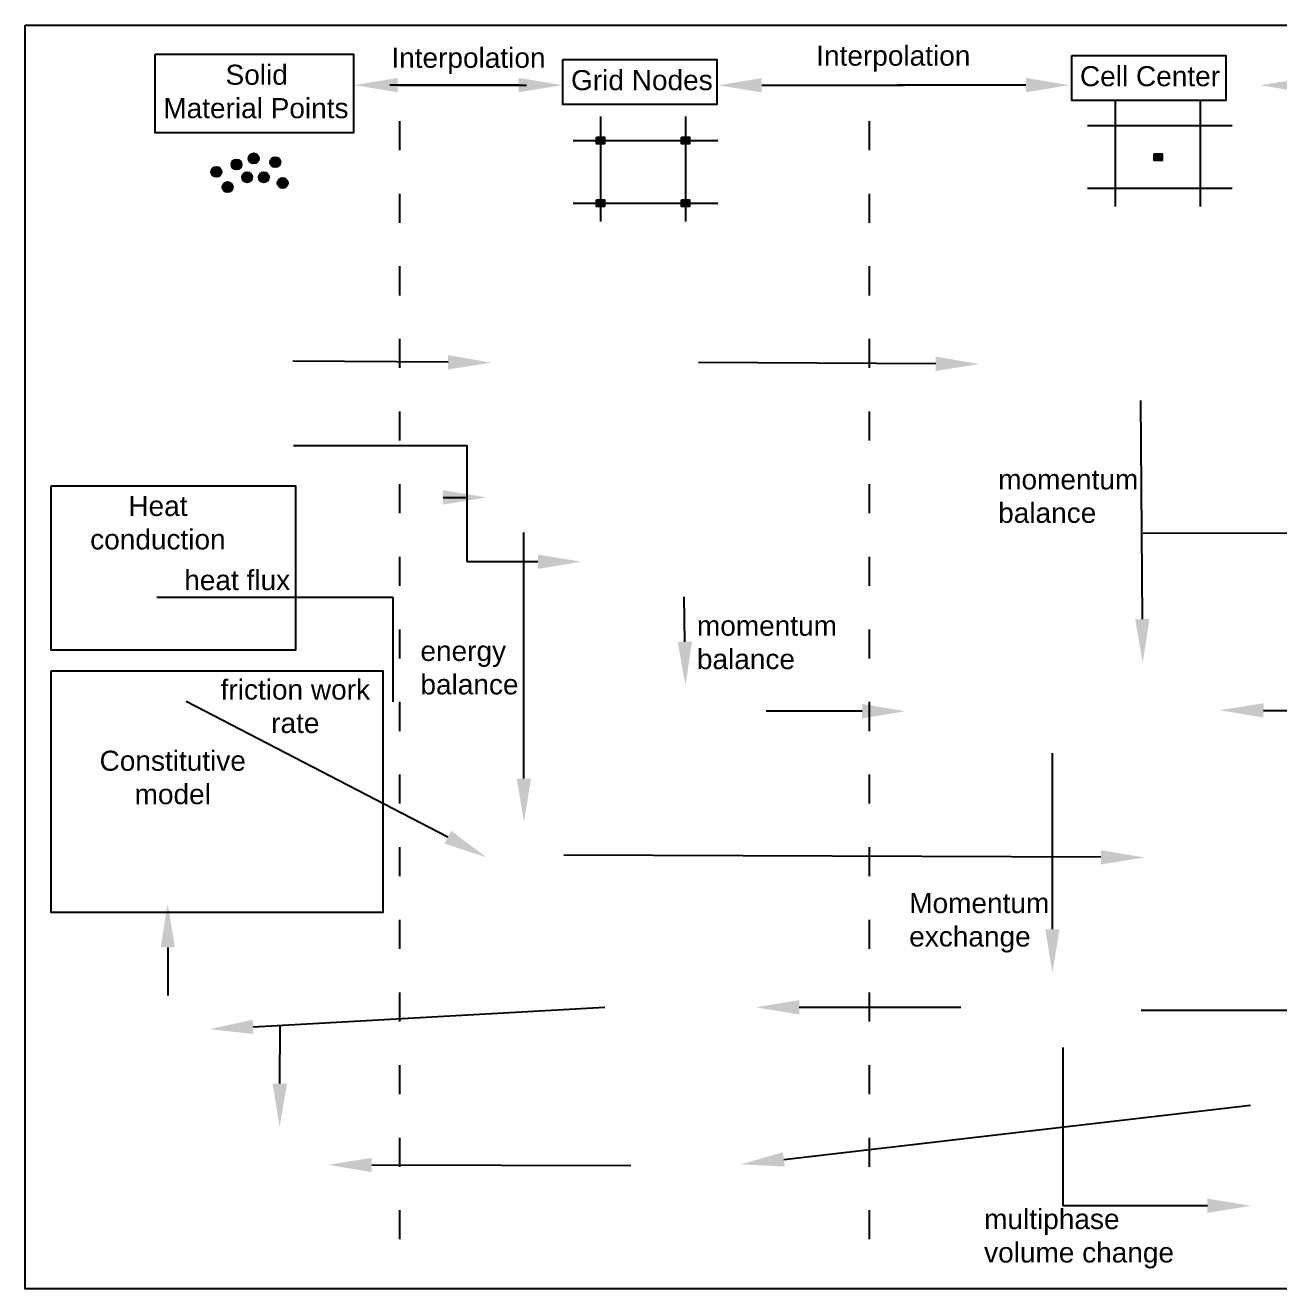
# Model space of a CAD drawing. Header units: inches. Extents: x -128 to 157, y -44 to 110.
# Drawn here: x -2.04 to 3.13, y 17.76 to 22.98 of the extents above; entities that cross this region are included whole.
import ezdxf
from ezdxf import colors
from ezdxf.entities.mleader import LeaderData, LeaderLine
from ezdxf.math import Vec2, Vec3

# ---------------------------------------------------------------- set-up
doc = ezdxf.new("R2010")
doc.units = ezdxf.units.IN
doc.header["$MEASUREMENT"] = 0
doc.linetypes.add('ACAD_ISO03W100', pattern=[30, 12, -18])
doc.styles.get("Standard").update_dxf_attribs({"font": 'arial.ttf'})
pattern_1 = [(45, (-28.55897, -0.62854), (-0.1767767, 0.1767767), [])]
pattern_2 = [(45, (0, -0.06468), (-0.08838835, 0.08838835), [])]

msp = doc.modelspace()

# ---------------------------------------------------------------- hatches: boundary and pattern name
at = {"ltscale": 0.1}
h = msp.add_hatch(color=256, dxfattribs=at)
h.dxf.hatch_style = 1
h.paths.add_polyline_path([(0.33262, 22.51583), (0.31569, 22.51583), (0.31569, 22.50173), (0.33262, 22.50173)])
h.paths.add_polyline_path([(0.34862, 22.51583), (0.33262, 22.51583), (0.33262, 22.50173), (0.34862, 22.50173)])
h.paths.add_polyline_path([(0.34862, 22.50173), (0.33262, 22.50173), (0.33262, 22.4883), (0.34862, 22.4883)])
h.paths.add_polyline_path([(0.33262, 22.50173), (0.31569, 22.50173), (0.31569, 22.4883), (0.33262, 22.4883)])
h = msp.add_hatch(color=256, dxfattribs=at)
h.dxf.hatch_style = 1
h.paths.add_polyline_path([(0.69972, 22.50173), (0.68373, 22.50173), (0.68373, 22.4883), (0.69972, 22.4883)])
h.paths.add_polyline_path([(0.69972, 22.51583), (0.68373, 22.51583), (0.68373, 22.50173), (0.69972, 22.50173)])
h.paths.add_polyline_path([(0.68373, 22.51583), (0.66679, 22.51583), (0.66679, 22.50173), (0.68373, 22.50173)])
h.paths.add_polyline_path([(0.68373, 22.50173), (0.66679, 22.50173), (0.66679, 22.4883), (0.68373, 22.4883)])
h = msp.add_hatch()
h.set_pattern_fill('ANSI31', color=1, scale=2)
h.set_pattern_definition(pattern_1)
h.paths.add_polyline_path([(-1.15074, 22.40307, 1), (-1.19274, 22.40307, 1)])
h.paths.add_polyline_path([(-1.07941, 22.42815, 1), (-1.1214, 22.42815, 1)])
h.paths.add_polyline_path([(-1.03224, 22.41231, 1), (-0.99024, 22.41231, 1)])
h.paths.add_polyline_path([(-1.00185, 22.32651, 1), (-0.95986, 22.32651, 1)])
h.paths.add_polyline_path([(-1.07979, 22.35027, 1), (-1.0378, 22.35027, 1)])
h.paths.add_polyline_path([(-1.10649, 22.35027, 1), (-1.14848, 22.35027, 1)])
h.paths.add_polyline_path([(-1.1873, 22.30971, 1), (-1.22929, 22.30971, 1)])
h = msp.add_hatch()
h.set_pattern_fill('ANSI31', color=1, scale=2)
h.set_pattern_definition(pattern_1)
h.paths.add_polyline_path([(-1.15074, 22.40307, 1), (-1.19274, 22.40307, 1)])
h.paths.add_polyline_path([(-1.1214, 22.42815, 1), (-1.07941, 22.42815, 1)])
h.paths.add_polyline_path([(-0.99024, 22.41231, 1), (-1.03224, 22.41231, 1)])
h.paths.add_polyline_path([(-1.00185, 22.32651, 1), (-0.95986, 22.32651, 1)])
h.paths.add_polyline_path([(-1.07979, 22.35027, 1), (-1.0378, 22.35027, 1)])
h = msp.add_hatch(color=1)
h.dxf.hatch_style = 1
h.paths.add_polyline_path([(-1.1214, 22.42815, 1), (-1.07941, 22.42815, 1)])
h = msp.add_hatch(color=256, dxfattribs=at)
h.dxf.hatch_style = 1
h.paths.add_polyline_path([(2.65226, 22.43308), (2.63626, 22.43308), (2.63626, 22.41965), (2.65226, 22.41965)])
h.paths.add_polyline_path([(2.65226, 22.44718), (2.63626, 22.44718), (2.63626, 22.43308), (2.65226, 22.43308)])
h.paths.add_polyline_path([(2.63626, 22.44718), (2.61933, 22.44718), (2.61933, 22.43308), (2.63626, 22.43308)])
h.paths.add_polyline_path([(2.63626, 22.43308), (2.61933, 22.43308), (2.61933, 22.41965), (2.63626, 22.41965)])
h = msp.add_hatch(color=1)
h.dxf.hatch_style = 1
h.paths.add_polyline_path([(-1.19274, 22.40307, 1), (-1.15074, 22.40307, 1)])
h = msp.add_hatch(color=1)
h.dxf.hatch_style = 1
h.paths.add_polyline_path([(-1.03224, 22.41231, 1), (-0.99024, 22.41231, 1)])
h = msp.add_hatch(color=1)
h.dxf.hatch_style = 1
h.paths.add_polyline_path([(-1.2756, 22.37236, 1), (-1.23361, 22.37236, 1)])
h = msp.add_hatch(color=1)
h.dxf.hatch_style = 1
h.paths.add_polyline_path([(-1.14848, 22.35027, 1), (-1.10649, 22.35027, 1)])
h = msp.add_hatch(color=1)
h.dxf.hatch_style = 1
h.paths.add_polyline_path([(-1.07979, 22.35027, 1), (-1.0378, 22.35027, 1)])
h = msp.add_hatch(color=1)
h.dxf.hatch_style = 1
h.paths.add_polyline_path([(-1.00185, 22.32651, 1), (-0.95986, 22.32651, 1)])
h = msp.add_hatch(color=1)
h.dxf.hatch_style = 1
h.paths.add_polyline_path([(-1.00185, 22.32651, 1), (-0.95986, 22.32651, 1)])
h = msp.add_hatch(color=1)
h.dxf.hatch_style = 1
h.paths.add_polyline_path([(-1.22929, 22.30971, 1), (-1.1873, 22.30971, 1)])
h = msp.add_hatch(color=256, dxfattribs=at)
h.dxf.hatch_style = 1
h.paths.add_polyline_path([(0.34862, 22.24302), (0.33262, 22.24302), (0.33262, 22.22958), (0.34862, 22.22958)])
h.paths.add_polyline_path([(0.34862, 22.25712), (0.33262, 22.25712), (0.33262, 22.24302), (0.34862, 22.24302)])
h.paths.add_polyline_path([(0.33262, 22.25712), (0.31569, 22.25712), (0.31569, 22.24302), (0.33262, 22.24302)])
h.paths.add_polyline_path([(0.33262, 22.24302), (0.31569, 22.24302), (0.31569, 22.22958), (0.33262, 22.22958)])
h = msp.add_hatch(color=256, dxfattribs=at)
h.dxf.hatch_style = 1
h.paths.add_polyline_path([(0.69972, 22.24302), (0.68373, 22.24302), (0.68373, 22.22958), (0.69972, 22.22958)])
h.paths.add_polyline_path([(0.69972, 22.25712), (0.68373, 22.25712), (0.68373, 22.24302), (0.69972, 22.24302)])
h.paths.add_polyline_path([(0.68373, 22.25712), (0.66679, 22.25712), (0.66679, 22.24302), (0.68373, 22.24302)])
h.paths.add_polyline_path([(0.68373, 22.24302), (0.66679, 22.24302), (0.66679, 22.22958), (0.68373, 22.22958)])
h = msp.add_hatch(dxfattribs=at)
h.set_pattern_fill('ANSI31', color=0)
h.set_pattern_definition([(45, (0.08778, 0), (-0.08838835, 0.08838835), [])])
h.paths.add_polyline_path([(-0.73417, 20.28798), (-0.7384, 20.28798), (-0.7384, 20.28445), (-0.73417, 20.28445)])
h.paths.add_polyline_path([(-0.73017, 20.28798), (-0.73417, 20.28798), (-0.73417, 20.28445), (-0.73017, 20.28445)])
h.paths.add_polyline_path([(-0.73017, 20.28445), (-0.73417, 20.28445), (-0.73417, 20.28109), (-0.73017, 20.28109)])
h.paths.add_polyline_path([(-0.73417, 20.28445), (-0.7384, 20.28445), (-0.7384, 20.28109), (-0.73417, 20.28109)])
h = msp.add_hatch(dxfattribs=at)
h.set_pattern_fill('ANSI31', color=0)
h.set_pattern_definition([(45, (0.21916, 0), (-0.08838835, 0.08838835), [])])
h.paths.add_polyline_path([(-0.60278, 20.28798), (-0.60701, 20.28798), (-0.60701, 20.28445), (-0.60278, 20.28445)])
h.paths.add_polyline_path([(-0.59878, 20.28798), (-0.60278, 20.28798), (-0.60278, 20.28445), (-0.59878, 20.28445)])
h.paths.add_polyline_path([(-0.59878, 20.28445), (-0.60278, 20.28445), (-0.60278, 20.28109), (-0.59878, 20.28109)])
h.paths.add_polyline_path([(-0.60278, 20.28445), (-0.60701, 20.28445), (-0.60701, 20.28109), (-0.60278, 20.28109)])
h = msp.add_hatch(dxfattribs=at)
h.set_pattern_fill('ANSI31', color=0)
h.set_pattern_definition(pattern_2)
h.paths.add_polyline_path([(-0.82194, 20.2233), (-0.82618, 20.2233), (-0.82618, 20.21977), (-0.82194, 20.21977)])
h.paths.add_polyline_path([(-0.81794, 20.2233), (-0.82194, 20.2233), (-0.82194, 20.21977), (-0.81794, 20.21977)])
h.paths.add_polyline_path([(-0.81794, 20.21977), (-0.82194, 20.21977), (-0.82194, 20.21641), (-0.81794, 20.21641)])
h.paths.add_polyline_path([(-0.82194, 20.21977), (-0.82618, 20.21977), (-0.82618, 20.21641), (-0.82194, 20.21641)])
h = msp.add_hatch(dxfattribs=at)
h.set_pattern_fill('ANSI31', color=0)
h.set_pattern_definition(pattern_2)
h.paths.add_polyline_path([(-0.82194, 20.2233), (-0.82618, 20.2233), (-0.82618, 20.21977), (-0.82194, 20.21977)])
h.paths.add_polyline_path([(-0.81794, 20.2233), (-0.82194, 20.2233), (-0.82194, 20.21977), (-0.81794, 20.21977)])
h.paths.add_polyline_path([(-0.81794, 20.21977), (-0.82194, 20.21977), (-0.82194, 20.21641), (-0.81794, 20.21641)])
h.paths.add_polyline_path([(-0.82194, 20.21977), (-0.82618, 20.21977), (-0.82618, 20.21641), (-0.82194, 20.21641)])
h = msp.add_hatch(dxfattribs=at)
h.set_pattern_fill('ANSI31', color=0)
h.set_pattern_definition([(45, (0.08778, -0.06468), (-0.08838835, 0.08838835), [])])
h.paths.add_polyline_path([(-0.73417, 20.2233), (-0.7384, 20.2233), (-0.7384, 20.21977), (-0.73417, 20.21977)])
h.paths.add_polyline_path([(-0.73017, 20.2233), (-0.73417, 20.2233), (-0.73417, 20.21977), (-0.73017, 20.21977)])
h.paths.add_polyline_path([(-0.73017, 20.21977), (-0.73417, 20.21977), (-0.73417, 20.21641), (-0.73017, 20.21641)])
h.paths.add_polyline_path([(-0.73417, 20.21977), (-0.7384, 20.21977), (-0.7384, 20.21641), (-0.73417, 20.21641)])

# ---------------------------------------------------------------- linework, layer by layer
for p, q in [((2.45829, 22.66387), (2.45829, 22.22907)), ((2.80939, 22.66387), (2.80939, 22.22907)), ((0.33262, 22.60197), (0.33262, 22.16716)), ((0.68373, 22.60197), (0.68373, 22.16716)), ((2.34442, 22.56363), (2.94224, 22.56363)), ((0.21875, 22.50173), (0.81657, 22.50173)), ((2.34442, 22.30492), (2.94224, 22.30492)), ((0.21875, 22.24302), (0.81657, 22.24302))]:
    msp.add_line(p, q)
at = {"linetype": 'ACAD_ISO03W100', "ltscale": 0.01}
for p, q in [((-0.49834, 22.5823), (-0.49834, 17.85186)), ((1.4419, 22.5823), (1.4419, 17.90126))]:
    msp.add_line(p, q, dxfattribs=at)
at = {"ltscale": 0.1}
for p, q in [((-0.93613, 21.2416), (-0.22001, 21.2416)), ((-0.22001, 21.24277), (-0.22001, 20.76227)), ((2.57387, 20.88024), (4.17161, 20.88115)), ((-1.50046, 20.61512), (-0.52584, 20.61512)), ((-0.52584, 20.61512), (-0.52584, 20.18339)), ((2.56653, 18.90913), (5.56787, 18.90913)), ((2.24198, 18.75491), (2.24198, 18.10089))]:
    msp.add_line(p, q, dxfattribs=at)
for points in [[(-2.04425, 22.97824), (8.23635, 22.97824), (8.23635, 17.75818), (-2.04425, 17.75818)], [(0.31569, 22.51583), (0.34862, 22.51583), (0.34862, 22.4883), (0.31569, 22.4883)], [(0.66679, 22.51583), (0.69972, 22.51583), (0.69972, 22.4883), (0.66679, 22.4883)], [(2.61933, 22.44718), (2.65226, 22.44718), (2.65226, 22.41965), (2.61933, 22.41965)], [(0.31569, 22.25712), (0.34862, 22.25712), (0.34862, 22.22958), (0.31569, 22.22958)], [(0.31569, 22.25712), (0.34862, 22.25712), (0.34862, 22.22958), (0.31569, 22.22958)], [(0.66679, 22.25712), (0.69972, 22.25712), (0.69972, 22.22958), (0.66679, 22.22958)], [(-1.93782, 21.0755), (-0.9277, 21.0755), (-0.9277, 20.39615), (-1.93782, 20.39615)], [(-1.93782, 20.31046), (-0.56659, 20.31046), (-0.56659, 19.31285), (-1.93782, 19.31285)]]:
    msp.add_lwpolyline(points, close=True, dxfattribs=at)
for points in [[(-1.50807, 22.85931), (-0.68778, 22.85931), (-0.68778, 22.53399), (-1.50807, 22.53399)], [(0.17651, 22.83635), (0.81282, 22.83635), (0.81282, 22.65099), (0.17651, 22.65099)], [(2.27914, 22.85267), (2.91545, 22.85267), (2.91545, 22.66731), (2.27914, 22.66731)]]:
    msp.add_lwpolyline(points, close=True)
at = {"color": 1}
for centre in [(-1.10041, 22.42815), (-1.17174, 22.40307), (-1.01124, 22.41231), (-1.25461, 22.37236), (-1.12749, 22.35027), (-1.0588, 22.35027), (-0.98086, 22.32651), (-1.2083, 22.30971)]:
    msp.add_circle(centre, 0.021, dxfattribs=at)

# ---------------------------------------------------------------- texts
at = {"attachment_point": 1}
for s, insert, char_height in [('Interpolation', (-0.53167, 22.88535), 0.0828334), ('Interpolation', (1.22363, 22.89406), 0.0828334), ('Cell Center', (2.3133, 22.80925), 0.0828334), ('Grid Nodes', (0.21067, 22.79293), 0.082833), ('Momentum \\Pexchange', (1.6078, 19.39295), 0.082833)]:
    msp.add_mtext_dynamic_manual_height_columns(s, width=1.6449927, gutter_width=2, heights=[0], dxfattribs=dict(at, insert=insert, char_height=char_height))
at = {"color": 1, "attachment_point": 1}
for s, width, insert, char_height in [('        Solid\\PMaterial Points', 1.6449927, (-1.47391, 22.81531), 0.0828334), ('\\pxqc;Heat\\Pconduction', 0.8368924, (-1.91469, 21.03372), 0.082833), ('heat flux', 1.6449927, (-1.38739, 20.72736), 0.082833), ('momentum\\Pbalance', 1.6449927, (0.73069, 20.53893), 0.082833), ('energy \\Pbalance', 1.6449927, (-0.41161, 20.43462), 0.082833), ('\\pxqc;friction work \\Prate', 0.6336553, (-1.2453, 20.27509), 0.0828334), ('\\pxqc;Constitutive\\Pmodel', 0.8368924, (-1.85347, 19.98102), 0.0828334)]:
    msp.add_mtext_dynamic_manual_height_columns(s, width=width, gutter_width=2, heights=[0], dxfattribs=dict(at, insert=insert, char_height=char_height))
at = {"color": 5, "attachment_point": 1}
for s, insert, char_height in [('momentum\\Pbalance', (1.97543, 21.14341), 0.082833), ('multiphase\\Pvolume change', (1.91728, 18.08749), 0.0828334)]:
    msp.add_mtext_dynamic_manual_height_columns(s, width=1.6449927, gutter_width=2, heights=[0], dxfattribs=dict(at, insert=insert, char_height=char_height))

# ---------------------------------------------------------------- leaders
at = {"ltscale": 0.1}
ml = msp.add_multileader_mtext('Standard', dxfattribs=at)
ml.set_content('', color=256)
ml.set_leader_properties()
ml.build(insert=Vec2(0, 0))
ml.multileader.update_dxf_attribs({"dogleg_length": 0, "arrow_head_size": 0.18})
ctx = ml.context
ctx.base_point, ctx.char_height, ctx.arrow_head_size, ctx.landing_gap_size, ctx.plane_origin = Vec3(-0.1535, 22.73122), 0.18, 0.18, 0.09, Vec3(-1.21646, 22.73403)
notes = []
notes.append((ctx, [(0, (1, 1, 0), (0.0265, 22.73122), (-1, 0), 0, [(0, [(-0.6857, 22.73091)], 0, [])])]))
ctx.mtext.insert, ctx.mtext.flow_direction = Vec3(-0.0635, 22.82122), 5
ml = msp.add_multileader_mtext('Standard', dxfattribs=at)
ml.set_content('', color=256)
ml.set_leader_properties()
ml.build(insert=Vec2(0, 0))
ml.multileader.update_dxf_attribs({"dogleg_length": 0, "arrow_head_size": 0.18})
ctx = ml.context
ctx.base_point, ctx.char_height, ctx.arrow_head_size, ctx.landing_gap_size, ctx.plane_origin = Vec3(-0.71743, 22.73122), 0.18, 0.18, 0.09, Vec3(0.70554, 22.73403)
ctx.text_align_type = 2
notes.append((ctx, [(0, (1, 1, 0), (-0.53743, 22.73122), (-1, 0), 0, [(0, [(0.17478, 22.73091)], 0, [])])]))
ctx.mtext.insert, ctx.mtext.alignment, ctx.mtext.flow_direction = Vec3(-0.62743, 22.82122), 3, 5
ml = msp.add_multileader_mtext('Standard', dxfattribs=at)
ml.set_content('', color=256)
ml.set_leader_properties()
ml.build(insert=Vec2(0, 0))
ml.multileader.update_dxf_attribs({"dogleg_length": 0, "arrow_head_size": 0.18})
ctx = ml.context
ctx.base_point, ctx.char_height, ctx.arrow_head_size, ctx.landing_gap_size, ctx.plane_origin = Vec3(1.58849, 22.73066), 0.18, 0.18, 0.09, Vec3(0.2877, 22.73348)
notes.append((ctx, [(1, (1, 1, 0), (1.58849, 22.73066), (1, 0), 0, [(0, [(0.81846, 22.73035)], 0, [])])]))
ctx.mtext.insert, ctx.mtext.flow_direction = Vec3(1.67849, 22.82066), 5
ml = msp.add_multileader_mtext('Standard', dxfattribs=at)
ml.set_content('', color=256)
ml.set_leader_properties()
ml.build(insert=Vec2(0, 0))
ml.multileader.update_dxf_attribs({"dogleg_length": 0, "arrow_head_size": 0.18})
ctx = ml.context
ctx.base_point, ctx.char_height, ctx.arrow_head_size, ctx.landing_gap_size, ctx.plane_origin = Vec3(1.37775, 22.73122), 0.18, 0.18, 0.09, Vec3(2.80071, 22.73403)
ctx.text_align_type = 2
notes.append((ctx, [(0, (1, 1, 0), (1.55775, 22.73122), (-1, 0), 0, [(0, [(2.26995, 22.73091)], 0, [])])]))
ctx.mtext.insert, ctx.mtext.alignment, ctx.mtext.flow_direction = Vec3(1.46775, 22.82122), 3, 5
ml = msp.add_multileader_mtext('Standard', dxfattribs=at)
ml.set_content('', color=256)
ml.set_leader_properties()
ml.build(insert=Vec2(0, 0))
ml.multileader.update_dxf_attribs({"dogleg_length": 0, "arrow_head_size": 0.18})
ctx = ml.context
ctx.base_point, ctx.char_height, ctx.arrow_head_size, ctx.landing_gap_size, ctx.plane_origin = Vec3(3.82848, 22.73066), 0.18, 0.18, 0.09, Vec3(2.52769, 22.73348)
notes.append((ctx, [(1, (1, 1, 0), (3.82848, 22.73066), (1, 0), 0, [(0, [(3.05845, 22.73035)], 0, [])])]))
ctx.mtext.insert, ctx.mtext.flow_direction = Vec3(3.91848, 22.82066), 5
ml = msp.add_multileader_mtext('Standard', dxfattribs=at)
ml.set_content('', color=256)
ml.set_leader_properties()
ml.build(insert=Vec2(0, 0))
ml.multileader.update_dxf_attribs({"dogleg_length": 0, "arrow_head_size": 0.18})
ctx = ml.context
ctx.base_point, ctx.char_height, ctx.arrow_head_size, ctx.landing_gap_size, ctx.plane_origin = Vec3(-1.11815, 21.59109), 0.18, 0.18, 0.09, Vec3(0.29562, 21.58434)
ctx.text_align_type = 2
notes.append((ctx, [(0, (1, 1, 0), (-0.93815, 21.59109), (-1, 0), 0, [(0, [(-0.11765, 21.58434)], 0, [])])]))
ctx.mtext.insert, ctx.mtext.alignment, ctx.mtext.flow_direction = Vec3(-1.02815, 21.68109), 3, 5
ml = msp.add_multileader_mtext('Standard', dxfattribs=at)
ml.set_content('', color=256)
ml.set_leader_properties()
ml.build(insert=Vec2(0, 0))
ml.multileader.update_dxf_attribs({"dogleg_length": 0, "arrow_head_size": 0.18})
ctx = ml.context
ctx.base_point, ctx.char_height, ctx.arrow_head_size, ctx.landing_gap_size, ctx.plane_origin = Vec3(0.55656, 21.58473), 0.18, 0.18, 0.09, Vec3(1.48717, 21.58473)
ctx.text_align_type = 2
notes.append((ctx, [(0, (1, 1, 0), (0.73656, 21.58473), (-1, 0), 0, [(0, [(1.89761, 21.57858)], 0, [])])]))
ctx.mtext.insert, ctx.mtext.alignment, ctx.mtext.flow_direction = Vec3(0.64656, 21.67473), 3, 5
ml = msp.add_multileader_mtext('Standard', dxfattribs=at)
ml.set_content(' ', color=256)
ml.set_leader_properties()
ml.build(insert=Vec2(0, 0))
ml.multileader.update_dxf_attribs({"dogleg_length": 0, "arrow_head_size": 0.18})
ctx = ml.context
ctx.base_point, ctx.char_height, ctx.arrow_head_size, ctx.landing_gap_size, ctx.plane_origin = Vec3(2.56449, 21.42727), 0.18, 0.18, 0.09, Vec3(2.45672, 20.53836)
notes.append((ctx, [(0, (1, 1, 0), (2.56449, 21.42727), (1, 0), 0, [(0, [(2.57235, 20.34452)], 0, [])])]))
ctx.mtext.insert, ctx.mtext.flow_direction = Vec3(2.65449, 21.51727), 5
ml = msp.add_multileader_mtext('Standard', dxfattribs=at)
ml.set_content('', color=256)
ml.set_leader_properties()
ml.build(insert=Vec2(0, 0))
ml.multileader.update_dxf_attribs({"dogleg_length": 0, "arrow_head_size": 0.18})
ctx = ml.context
ctx.base_point, ctx.char_height, ctx.arrow_head_size, ctx.landing_gap_size, ctx.plane_origin = Vec3(-0.4, 21.02754), 0.18, 0.18, 0.09, Vec3(0.57959, 21.02754)
ctx.text_align_type = 2
notes.append((ctx, [(0, (1, 1, 0), (-0.22, 21.02754), (-1, 0), 0, [(0, [(-0.1383, 21.02754)], 0, [])])]))
ctx.mtext.insert, ctx.mtext.alignment, ctx.mtext.flow_direction = Vec3(-0.31, 21.11754), 3, 5
ml = msp.add_multileader_mtext('Standard', dxfattribs=at)
ml.set_content('', color=256)
ml.set_leader_properties()
ml.build(insert=Vec2(0, 0))
ml.multileader.update_dxf_attribs({"dogleg_length": 0, "arrow_head_size": 0.18})
ctx = ml.context
ctx.base_point, ctx.char_height, ctx.arrow_head_size, ctx.landing_gap_size, ctx.plane_origin = Vec3(0.01587, 20.88213), 0.18, 0.18, 0.09, Vec3(0.01587, 20.28888)
notes.append((ctx, [(0, (1, 1, 0), (0.01587, 20.88213), (1, 0), 0, [(0, [(0.01587, 19.6858)], 0, [])])]))
ctx.mtext.insert, ctx.mtext.flow_direction = Vec3(0.10587, 20.97213), 5
ml = msp.add_multileader_mtext('Standard', dxfattribs=at)
ml.set_content('', color=256)
ml.set_leader_properties()
ml.build(insert=Vec2(0, 0))
ml.multileader.update_dxf_attribs({"dogleg_length": 0, "arrow_head_size": 0.18})
ctx = ml.context
ctx.base_point, ctx.char_height, ctx.arrow_head_size, ctx.landing_gap_size, ctx.plane_origin = Vec3(-0.40001, 20.76181), 0.18, 0.18, 0.09, Vec3(0.3236, 20.76181)
ctx.text_align_type = 2
notes.append((ctx, [(0, (1, 1, 0), (-0.22001, 20.76181), (-1, 0), 0, [(0, [(0.25352, 20.76181)], 0, [])])]))
ctx.mtext.insert, ctx.mtext.alignment, ctx.mtext.flow_direction = Vec3(-0.31001, 20.85181), 3, 5
ml = msp.add_multileader_mtext('Standard', dxfattribs=at)
ml.set_content('', color=256)
ml.set_leader_properties()
ml.build(insert=Vec2(0, 0))
ml.multileader.update_dxf_attribs({"dogleg_length": 0, "arrow_head_size": 0.18})
ctx = ml.context
ctx.base_point, ctx.char_height, ctx.arrow_head_size, ctx.landing_gap_size, ctx.plane_origin = Vec3(0.67822, 20.6164), 0.18, 0.18, 0.09, Vec3(0.65771, 19.9608)
notes.append((ctx, [(0, (1, 1, 0), (0.67822, 20.6164), (1, 0), 0, [(0, [(0.68337, 20.25104)], 0, [])])]))
ctx.mtext.insert, ctx.mtext.flow_direction = Vec3(0.76822, 20.7064), 5
ml = msp.add_multileader_mtext('Standard', dxfattribs=at)
ml.set_content('', color=256)
ml.set_leader_properties()
ml.build(insert=Vec2(0, 0))
ml.multileader.update_dxf_attribs({"dogleg_length": 0, "arrow_head_size": 0.18})
ctx = ml.context
ctx.base_point, ctx.char_height, ctx.arrow_head_size, ctx.landing_gap_size, ctx.plane_origin = Vec3(-1.55911, 20.18414), 0.18, 0.18, 0.09, Vec3(0.27497, 20.14347)
ctx.text_align_type = 2
notes.append((ctx, [(0, (1, 1, 0), (-1.37911, 20.18414), (-1, 0), 0, [(0, [(-0.1383, 19.54039)], 0, [])])]))
ctx.mtext.insert, ctx.mtext.alignment, ctx.mtext.flow_direction = Vec3(-1.46911, 20.27414), 3, 5
ml = msp.add_multileader_mtext('Standard', dxfattribs=at)
ml.set_content('', color=256)
ml.set_leader_properties()
ml.build(insert=Vec2(0, 0))
ml.multileader.update_dxf_attribs({"dogleg_length": 0, "arrow_head_size": 0.18})
ctx = ml.context
ctx.base_point, ctx.char_height, ctx.arrow_head_size, ctx.landing_gap_size, ctx.plane_origin = Vec3(0.83702, 20.14394), 0.18, 0.18, 0.09, Vec3(1.69326, 20.72605)
ctx.text_align_type = 2
notes.append((ctx, [(0, (1, 1, 0), (1.01702, 20.14394), (-1, 0), 0, [(0, [(1.59311, 20.1442)], 0, [])])]))
ctx.mtext.insert, ctx.mtext.alignment, ctx.mtext.flow_direction = Vec3(0.92702, 20.23394), 3, 5
ml = msp.add_multileader_mtext('Standard', dxfattribs=at)
ml.set_content('', color=256)
ml.set_leader_properties()
ml.build(insert=Vec2(0, 0))
ml.multileader.update_dxf_attribs({"dogleg_length": 0, "arrow_head_size": 0.18})
ctx = ml.context
ctx.base_point, ctx.char_height, ctx.arrow_head_size, ctx.landing_gap_size, ctx.plane_origin = Vec3(3.49182, 20.14591), 0.18, 0.18, 0.09, Vec3(2.8338, 20.12843)
notes.append((ctx, [(0, (1, 1, 0), (3.49182, 20.14591), (1, 0), 0, [(0, [(2.89159, 20.14826)], 0, [])])]))
ctx.mtext.insert, ctx.mtext.flow_direction = Vec3(3.58182, 20.23591), 5
ml = msp.add_multileader_mtext('Standard', dxfattribs=at)
ml.set_content('', color=256)
ml.set_leader_properties()
ml.build(insert=Vec2(0, 0))
ml.multileader.update_dxf_attribs({"dogleg_length": 0, "arrow_head_size": 0.18})
ctx = ml.context
ctx.base_point, ctx.char_height, ctx.arrow_head_size, ctx.landing_gap_size, ctx.plane_origin = Vec3(2.19953, 19.97135), 0.18, 0.18, 0.09, Vec3(2.19925, 18.73949)
notes.append((ctx, [(0, (1, 1, 0), (2.19953, 19.97135), (1, 0), 0, [(0, [(2.19936, 19.06334)], 0, [])])]))
ctx.mtext.insert, ctx.mtext.flow_direction = Vec3(2.28953, 20.06135), 5
ml = msp.add_multileader_mtext('Standard', dxfattribs=at)
ml.set_content('', color=256)
ml.set_leader_properties()
ml.build(insert=Vec2(0, 0))
ml.multileader.update_dxf_attribs({"dogleg_length": 0, "arrow_head_size": 0.18})
ctx = ml.context
ctx.base_point, ctx.char_height, ctx.arrow_head_size, ctx.landing_gap_size, ctx.plane_origin = Vec3(0.00136, 19.54902), 0.18, 0.18, 0.09, Vec3(1.86358, 20.11975)
ctx.text_align_type = 2
notes.append((ctx, [(0, (1, 1, 0), (0.18136, 19.54902), (-1, 0), 0, [(0, [(2.58004, 19.53988)], 0, [])])]))
ctx.mtext.insert, ctx.mtext.alignment, ctx.mtext.flow_direction = Vec3(0.09136, 19.63902), 3, 5
ml = msp.add_multileader_mtext('Standard', dxfattribs=at)
ml.set_content('', color=256)
ml.set_leader_properties()
ml.build(insert=Vec2(0, 0))
ml.multileader.update_dxf_attribs({"dogleg_length": 0, "arrow_head_size": 0.18})
ctx = ml.context
ctx.base_point, ctx.char_height, ctx.arrow_head_size, ctx.landing_gap_size, ctx.plane_origin = Vec3(-1.45494, 18.96928), 0.18, 0.18, 0.09, Vec3(-1.45587, 19.34867)
notes.append((ctx, [(0, (1, 1, 0), (-1.45494, 18.96928), (1, 0), 0, [(0, [(-1.45587, 19.34867)], 0, [])])]))
ctx.mtext.insert, ctx.mtext.flow_direction = Vec3(-1.36494, 19.05928), 5
ml = msp.add_multileader_mtext('Standard', dxfattribs=at)
ml.set_content('', color=256)
ml.set_leader_properties()
ml.build(insert=Vec2(0, 0))
ml.multileader.update_dxf_attribs({"dogleg_length": 0, "arrow_head_size": 0.18})
ctx = ml.context
ctx.base_point, ctx.char_height, ctx.arrow_head_size, ctx.landing_gap_size, ctx.plane_origin = Vec3(0.35074, 18.92092), 0.18, 0.18, 0.09, Vec3(-1.28277, 18.91548)
notes.append((ctx, [(0, (1, 1, 0), (0.35074, 18.92092), (1, 0), 0, [(0, [(-1.28277, 18.83032)], 0, [])])]))
ctx.mtext.insert, ctx.mtext.flow_direction = Vec3(0.44074, 19.01092), 5
ml = msp.add_multileader_mtext('Standard', dxfattribs=at)
ml.set_content('', color=256)
ml.set_leader_properties()
ml.build(insert=Vec2(0, 0))
ml.multileader.update_dxf_attribs({"dogleg_length": 0, "arrow_head_size": 0.18})
ctx = ml.context
ctx.base_point, ctx.char_height, ctx.arrow_head_size, ctx.landing_gap_size, ctx.plane_origin = Vec3(1.82052, 18.92092), 0.18, 0.18, 0.09, Vec3(0.97362, 18.92092)
notes.append((ctx, [(0, (1, 1, 0), (1.82052, 18.92092), (1, 0), 0, [(0, [(0.97362, 18.92092)], 0, [])])]))
ctx.mtext.insert, ctx.mtext.flow_direction = Vec3(1.91052, 19.01092), 5
ml = msp.add_multileader_mtext('Standard', dxfattribs=at)
ml.set_content('', color=256)
ml.set_leader_properties()
ml.build(insert=Vec2(0, 0))
ml.multileader.update_dxf_attribs({"dogleg_length": 0, "arrow_head_size": 0.18})
ctx = ml.context
ctx.base_point, ctx.char_height, ctx.arrow_head_size, ctx.landing_gap_size, ctx.plane_origin = Vec3(-0.9918, 18.84671), 0.18, 0.18, 0.09, Vec3(-0.99335, 18.67862)
notes.append((ctx, [(0, (1, 1, 0), (-0.9918, 18.84671), (1, 0), 0, [(0, [(-0.99335, 18.4255)], 0, [])])]))
ctx.mtext.insert, ctx.mtext.flow_direction = Vec3(-0.9018, 18.93671), 5
ml = msp.add_multileader_mtext('Standard', dxfattribs=at)
ml.set_content('', color=256)
ml.set_leader_properties()
ml.build(insert=Vec2(0, 0))
ml.multileader.update_dxf_attribs({"dogleg_length": 0, "arrow_head_size": 0.18})
ctx = ml.context
ctx.base_point, ctx.char_height, ctx.arrow_head_size, ctx.landing_gap_size, ctx.plane_origin = Vec3(3.01739, 18.51641), 0.18, 0.18, 0.09, Vec3(0.91068, 18.49822)
notes.append((ctx, [(0, (1, 1, 0), (3.01739, 18.51641), (1, 0), 0, [(0, [(0.91068, 18.27171)], 0, [])])]))
ctx.mtext.insert, ctx.mtext.flow_direction = Vec3(3.10739, 18.60641), 5
ml = msp.add_multileader_mtext('Standard', dxfattribs=at)
ml.set_content('', color=256)
ml.set_leader_properties()
ml.build(insert=Vec2(0, 0))
ml.multileader.update_dxf_attribs({"dogleg_length": 0, "arrow_head_size": 0.18})
ctx = ml.context
ctx.base_point, ctx.char_height, ctx.arrow_head_size, ctx.landing_gap_size, ctx.plane_origin = Vec3(0.45783, 18.26744), 0.18, 0.18, 0.09, Vec3(-0.79276, 18.43095)
notes.append((ctx, [(0, (1, 1, 0), (0.45783, 18.26744), (1, 0), 0, [(0, [(-0.79276, 18.27003)], 0, [])])]))
ctx.mtext.insert, ctx.mtext.flow_direction = Vec3(0.54783, 18.35744), 5
ml = msp.add_multileader_mtext('Standard', dxfattribs=at)
ml.set_content('', color=256)
ml.set_leader_properties()
ml.build(insert=Vec2(0, 0))
ml.multileader.update_dxf_attribs({"dogleg_length": 0, "arrow_head_size": 0.18})
ctx = ml.context
ctx.base_point, ctx.char_height, ctx.arrow_head_size, ctx.landing_gap_size, ctx.plane_origin = Vec3(2.06198, 18.10089), 0.18, 0.18, 0.09, Vec3(3.08983, 18.10089)
ctx.text_align_type = 2
notes.append((ctx, [(0, (1, 1, 0), (2.24198, 18.10089), (-1, 0), 0, [(0, [(3.01975, 18.10089)], 0, [])])]))
ctx.mtext.insert, ctx.mtext.alignment, ctx.mtext.flow_direction = Vec3(2.15198, 18.19089), 3, 5
for ctx, leaders in notes:
    for number, flags, end, landing, length, lines in leaders:
        leader = LeaderData()
        leader.index, (leader.has_last_leader_line, leader.has_dogleg_vector, leader.attachment_direction) = number, flags
        leader.last_leader_point, leader.dogleg_vector, leader.dogleg_length = Vec3(end), Vec3(landing), length
        for number, points, colour, breaks in lines:
            line = LeaderLine()
            line.index, line.vertices, line.color, line.breaks = number, Vec3.list(points), colors.encode_raw_color(colour), breaks
            leader.lines.append(line)
        ctx.leaders.append(leader)

doc.saveas('drawing.dxf')
